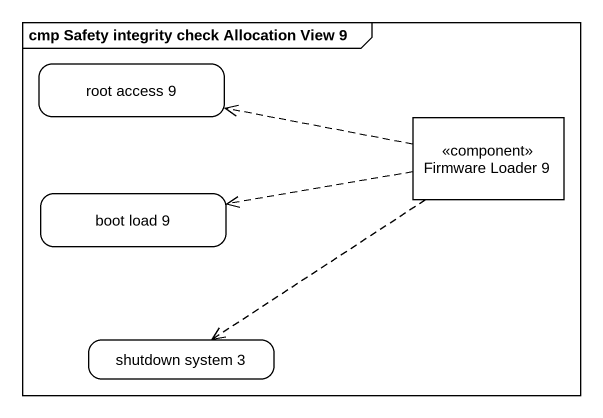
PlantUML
@startuml
mainframe cmp Safety integrity check Allocation View 9
hide empty description
state "root access 9" as root_access_9
state "Firmware Loader 9" as Firmware_Loader_9 <<component>>
state "boot load 9" as boot_load_9
state "shutdown system 3" as shutdown_system_3
Firmware_Loader_9 -left[dashed]-> root_access_9
Firmware_Loader_9 -left[dashed]-> boot_load_9
Firmware_Loader_9 -[dashed]-> shutdown_system_3
@enduml
